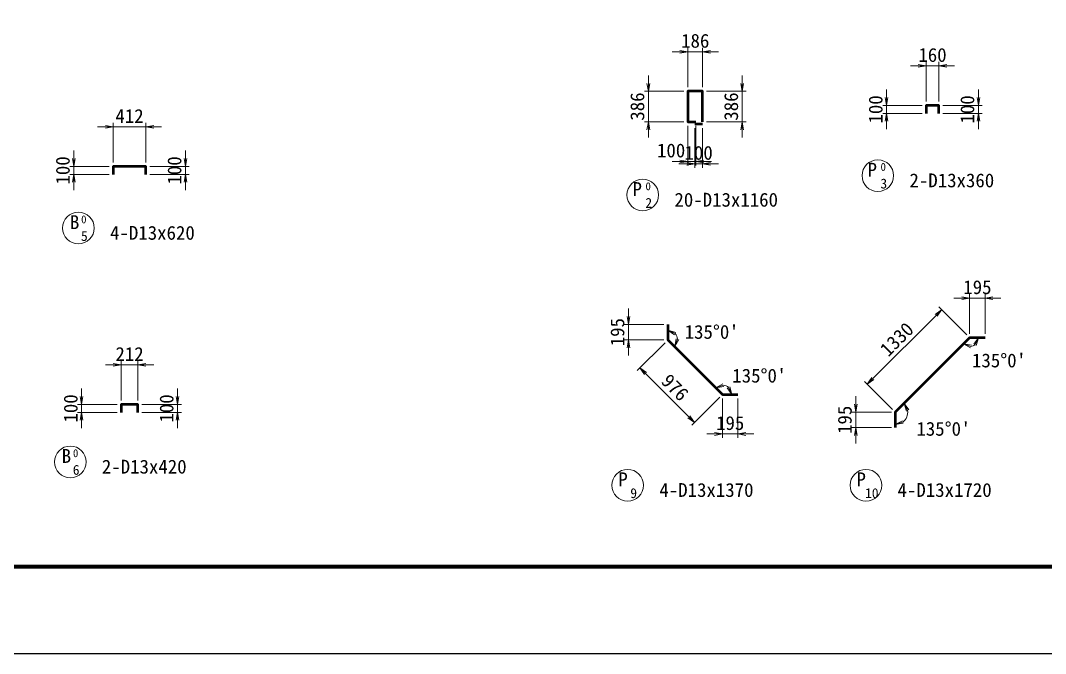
# Model space of a CAD drawing. Header units: millimetres. Extents: x 169470 to 758170, y -17820 to 11880.
# Drawn here: x 564885 to 577846, y -17820 to -9821 of the extents above; entities that cross this region are included whole.
import ezdxf
from ezdxf.enums import TextEntityAlignment as Align

# ---------------------------------------------------------------- set-up
doc = ezdxf.new("R2010")
doc.units = ezdxf.units.MM
doc.header["$LTSCALE"] = 50
doc.header["$PDSIZE"] = 300
doc.layers.get('Defpoints').update_dxf_attribs({"color": 151})
for name, color, linetype, lineweight in [('D-STR-DIM', 7, 'Continuous', 13), ('D-STR-STR1', 2, 'Continuous', 50), ('D-STR-TXT', 7, 'Continuous', 13), ('D-TTL', 2, 'Continuous', 140)]:
    doc.layers.add(name, color=color, linetype=linetype, lineweight=lineweight)
doc.styles.add('YOKO_GOTHIC', font='MS Gothic.ttf')
doc.dimstyles.new('S50', dxfattribs={"dimscale": 50, "dimtxt": 3.5, "dimasz": 2, "dimexe": 1, "dimexo": 1, "dimgap": 1, "dimtad": 1, "dimdec": 0, "dimzin": 1, "dimdsep": 46, "dimtxsty": 'YOKO_GOTHIC', "dimblk": 'OPEN', "dimcen": 0, "dimclrd": 256, "dimclre": 256, "dimclrt": 256, "dimaunit": 1, "dimadec": 3, "dimazin": 0, "dimtfac": 1, "dimtdec": 0, "dimtix": 1, "dimtmove": 2, "dimatfit": 3, "dimldrblk": 'OPEN', "dimfxl": 1, "dimlwd": -1, "dimlwe": -1, "dimarcsym": 2})

# ---------------------------------------------------------------- blocks, each defined once
blk = doc.blocks.new('_Open')
at = {"color": 0, "linetype": 'ByBlock', "lineweight": -2}
for p, q in [((-1, 0.17), (0, 0)), ((-1, -0.17), (0, 0)), ((0, 0), (-1, 0))]:
    blk.add_line(p, q, dxfattribs=at)
blk = doc.blocks.new('*D4738')
at = {"layer": 'D-STR-DIM', "ltscale": 1500, "transparency": 16777216}
for p, q in [((566058, -11615), (566058, -11115)), ((566470, -11615), (566470, -11115)), ((565958, -11165), (565858, -11165)), ((566470, -11165), (566058, -11165)), ((566570, -11165), (566670, -11165))]:
    blk.add_line(p, q, dxfattribs=at)
at = {"layer": 'Defpoints', "color": 0, "ltscale": 1500, "transparency": 16777216}
for p in [(566058, -11165), (566058, -11665), (566470, -11665)]:
    blk.add_point(p, dxfattribs=at)
at = {"layer": 'D-STR-DIM', "ltscale": 1500, "transparency": 16777216, "xscale": 100, "yscale": 100, "zscale": 100}
blk.add_blockref('_Open', (566058, -11165), dxfattribs=at)
at = {"layer": 'D-STR-DIM', "ltscale": 1500, "transparency": 16777216, "xscale": 100, "yscale": 100, "zscale": 100, "rotation": 180}
blk.add_blockref('_Open', (566470, -11165), dxfattribs=at)
at = {"layer": 'D-STR-DIM', "ltscale": 1500, "transparency": 16777216, "insert": (566264, -11027), "char_height": 175, "attachment_point": 5, "style": 'YOKO_GOTHIC'}
blk.add_mtext('412', dxfattribs=at)
blk = doc.blocks.new('*D4739')
at = {"layer": 'D-STR-DIM', "ltscale": 1500, "transparency": 16777216}
for p, q in [((565558, -11565), (565558, -11465)), ((566008, -11665), (565508, -11665)), ((565558, -11765), (565558, -11665)), ((566008, -11765), (565508, -11765)), ((565558, -11865), (565558, -11965))]:
    blk.add_line(p, q, dxfattribs=at)
at = {"layer": 'Defpoints', "color": 0, "ltscale": 1500, "transparency": 16777216}
for p in [(565558, -11665), (566058, -11665), (566058, -11765)]:
    blk.add_point(p, dxfattribs=at)
at = {"layer": 'D-STR-DIM', "ltscale": 1500, "transparency": 16777216, "xscale": 100, "yscale": 100, "zscale": 100}
for p, rotation in [((565558, -11665), 270), ((565558, -11765), 90)]:
    blk.add_blockref('_Open', p, dxfattribs=dict(at, rotation=rotation))
at = {"layer": 'D-STR-DIM', "ltscale": 1500, "transparency": 16777216, "insert": (565421, -11715), "char_height": 175, "attachment_point": 5, "rotation": 90, "style": 'YOKO_GOTHIC'}
blk.add_mtext('100', dxfattribs=at)
blk = doc.blocks.new('*D4740')
at = {"layer": 'D-STR-DIM', "ltscale": 1500, "transparency": 16777216}
for p, q in [((566970, -11565), (566970, -11465)), ((566520, -11665), (567020, -11665)), ((566970, -11765), (566970, -11665)), ((566520, -11765), (567020, -11765)), ((566970, -11865), (566970, -11965))]:
    blk.add_line(p, q, dxfattribs=at)
at = {"layer": 'Defpoints', "color": 0, "ltscale": 1500, "transparency": 16777216}
for p in [(566470, -11665), (566970, -11665), (566470, -11765)]:
    blk.add_point(p, dxfattribs=at)
at = {"layer": 'D-STR-DIM', "ltscale": 1500, "transparency": 16777216, "xscale": 100, "yscale": 100, "zscale": 100}
for p, rotation in [((566970, -11665), 270), ((566970, -11765), 90)]:
    blk.add_blockref('_Open', p, dxfattribs=dict(at, rotation=rotation))
at = {"layer": 'D-STR-DIM', "ltscale": 1500, "transparency": 16777216, "insert": (566833, -11715), "char_height": 175, "attachment_point": 5, "rotation": 90, "style": 'YOKO_GOTHIC'}
blk.add_mtext('100', dxfattribs=at)
blk = doc.blocks.new('*D4741')
at = {"layer": 'D-STR-DIM', "ltscale": 1500, "transparency": 16777216}
for p, q in [((566158, -14623), (566158, -14123)), ((566370, -14623), (566370, -14123)), ((566058, -14173), (565958, -14173)), ((566158, -14173), (566370, -14173)), ((566470, -14173), (566570, -14173))]:
    blk.add_line(p, q, dxfattribs=at)
at = {"layer": 'Defpoints', "color": 0, "ltscale": 1500, "transparency": 16777216}
for p in [(566370, -14173), (566158, -14673), (566370, -14673)]:
    blk.add_point(p, dxfattribs=at)
at = {"layer": 'D-STR-DIM', "ltscale": 1500, "transparency": 16777216, "xscale": 100, "yscale": 100, "zscale": 100}
blk.add_blockref('_Open', (566158, -14173), dxfattribs=at)
at = {"layer": 'D-STR-DIM', "ltscale": 1500, "transparency": 16777216, "xscale": 100, "yscale": 100, "zscale": 100, "rotation": 180}
blk.add_blockref('_Open', (566370, -14173), dxfattribs=at)
at = {"layer": 'D-STR-DIM', "ltscale": 1500, "transparency": 16777216, "insert": (566264, -14035), "char_height": 175, "attachment_point": 5, "style": 'YOKO_GOTHIC'}
blk.add_mtext('212', dxfattribs=at)
blk = doc.blocks.new('*D4742')
at = {"layer": 'D-STR-DIM', "ltscale": 1500, "transparency": 16777216}
for p, q in [((565658, -14573), (565658, -14473)), ((566108, -14673), (565608, -14673)), ((566108, -14773), (565608, -14773)), ((565658, -14773), (565658, -14673)), ((565658, -14873), (565658, -14973))]:
    blk.add_line(p, q, dxfattribs=at)
at = {"layer": 'Defpoints', "color": 0, "ltscale": 1500, "transparency": 16777216}
for p in [(565658, -14673), (566158, -14673), (566158, -14773)]:
    blk.add_point(p, dxfattribs=at)
at = {"layer": 'D-STR-DIM', "ltscale": 1500, "transparency": 16777216, "xscale": 100, "yscale": 100, "zscale": 100}
for p, rotation in [((565658, -14673), 270), ((565658, -14773), 90)]:
    blk.add_blockref('_Open', p, dxfattribs=dict(at, rotation=rotation))
at = {"layer": 'D-STR-DIM', "ltscale": 1500, "transparency": 16777216, "insert": (565521, -14723), "char_height": 175, "attachment_point": 5, "rotation": 90, "style": 'YOKO_GOTHIC'}
blk.add_mtext('100', dxfattribs=at)
blk = doc.blocks.new('*D4662')
at = {"layer": 'D-STR-DIM', "ltscale": 1500, "transparency": 16777216}
for p, q in [((566870, -14573), (566870, -14473)), ((566420, -14673), (566920, -14673)), ((566420, -14773), (566920, -14773)), ((566870, -14773), (566870, -14673)), ((566870, -14873), (566870, -14973))]:
    blk.add_line(p, q, dxfattribs=at)
at = {"layer": 'Defpoints', "color": 0, "ltscale": 1500, "transparency": 16777216}
for p in [(566370, -14673), (566370, -14773), (566870, -14673)]:
    blk.add_point(p, dxfattribs=at)
at = {"layer": 'D-STR-DIM', "ltscale": 1500, "transparency": 16777216, "xscale": 100, "yscale": 100, "zscale": 100}
for p, rotation in [((566870, -14673), 270), ((566870, -14773), 90)]:
    blk.add_blockref('_Open', p, dxfattribs=dict(at, rotation=rotation))
at = {"layer": 'D-STR-DIM', "ltscale": 1500, "transparency": 16777216, "insert": (566733, -14723), "char_height": 175, "attachment_point": 5, "rotation": 90, "style": 'YOKO_GOTHIC'}
blk.add_mtext('100', dxfattribs=at)
blk = doc.blocks.new('*D4623')
at = {"layer": 'D-STR-DIM', "ltscale": 1500, "transparency": 16777216}
for p, q in [((572572, -13561), (572572, -13461)), ((573022, -13661), (572522, -13661)), ((572572, -13661), (572572, -13856)), ((573022, -13856), (572522, -13856)), ((572572, -13956), (572572, -14056))]:
    blk.add_line(p, q, dxfattribs=at)
at = {"layer": 'Defpoints', "color": 0, "ltscale": 1500, "transparency": 16777216}
for p in [(573072, -13661), (572572, -13856), (573072, -13856)]:
    blk.add_point(p, dxfattribs=at)
at = {"layer": 'D-STR-DIM', "ltscale": 1500, "transparency": 16777216, "xscale": 100, "yscale": 100, "zscale": 100}
for p, rotation in [((572572, -13661), 270), ((572572, -13856), 90)]:
    blk.add_blockref('_Open', p, dxfattribs=dict(at, rotation=rotation))
at = {"layer": 'D-STR-DIM', "ltscale": 1500, "transparency": 16777216, "insert": (572434, -13759), "char_height": 175, "attachment_point": 5, "rotation": 90, "style": 'YOKO_GOTHIC'}
blk.add_mtext('195', dxfattribs=at)
blk = doc.blocks.new('*D4624')
at = {"layer": 'D-STR-DIM', "ltscale": 1500, "transparency": 16777216}
for p, q in [((573762, -14596), (573762, -15096)), ((573957, -14596), (573957, -15096)), ((573662, -15046), (573562, -15046)), ((573957, -15046), (573762, -15046)), ((574057, -15046), (574157, -15046))]:
    blk.add_line(p, q, dxfattribs=at)
at = {"layer": 'Defpoints', "color": 0, "ltscale": 1500, "transparency": 16777216}
for p in [(573762, -14546), (573957, -14546), (573762, -15046)]:
    blk.add_point(p, dxfattribs=at)
at = {"layer": 'D-STR-DIM', "ltscale": 1500, "transparency": 16777216, "xscale": 100, "yscale": 100, "zscale": 100}
blk.add_blockref('_Open', (573762, -15046), dxfattribs=at)
at = {"layer": 'D-STR-DIM', "ltscale": 1500, "transparency": 16777216, "xscale": 100, "yscale": 100, "zscale": 100, "rotation": 180}
blk.add_blockref('_Open', (573957, -15046), dxfattribs=at)
at = {"layer": 'D-STR-DIM', "ltscale": 1500, "transparency": 16777216, "insert": (573859, -14909), "char_height": 175, "attachment_point": 5, "style": 'YOKO_GOTHIC'}
blk.add_mtext('195', dxfattribs=at)
blk = doc.blocks.new('*D4625')
at = {"layer": 'D-STR-DIM', "ltscale": 1500, "transparency": 16777216}
for p, q in [((573037, -13892), (572683, -14245)), ((572789, -14280), (573338, -14829)), ((573727, -14582), (573373, -14935))]:
    blk.add_line(p, q, dxfattribs=at)
at = {"layer": 'Defpoints', "color": 0, "ltscale": 1500, "transparency": 16777216}
for p in [(573072, -13856), (573762, -14546), (573408, -14900)]:
    blk.add_point(p, dxfattribs=at)
at = {"layer": 'D-STR-DIM', "ltscale": 1500, "transparency": 16777216, "xscale": 100, "yscale": 100, "zscale": 100}
for p, rotation in [((572718, -14210), 134.9999999999952), ((573408, -14900), 314.9999999999952)]:
    blk.add_blockref('_Open', p, dxfattribs=dict(at, rotation=rotation))
at = {"layer": 'D-STR-DIM', "ltscale": 1500, "transparency": 16777216, "insert": (573161, -14458), "char_height": 175, "attachment_point": 5, "rotation": 315, "style": 'YOKO_GOTHIC'}
blk.add_mtext('976', dxfattribs=at)
blk = doc.blocks.new('*D4626')
at = {"layer": 'D-STR-DIM', "ltscale": 1500, "transparency": 16777216}
blk.add_arc((573072, -13856), 121, 4.0092, 40.9908, dxfattribs=at)
at = {"layer": 'Defpoints', "color": 0, "ltscale": 1500, "transparency": 16777216}
for p in [(573072, -13661), (573072, -13856), (573072, -13856), (573157, -13771), (573762, -14546)]:
    blk.add_point(p, dxfattribs=at)
at = {"layer": 'D-STR-DIM', "ltscale": 1500, "transparency": 16777216, "xscale": 100, "yscale": 100, "zscale": 100}
for p, rotation in [((573072, -13736), 155.4954176461988), ((573157, -13941), 249.5045823537759)]:
    blk.add_blockref('_Open', p, dxfattribs=dict(at, rotation=rotation))
at = {"layer": 'D-STR-DIM', "ltscale": 1500, "transparency": 16777216, "insert": (573625, -13757), "char_height": 175, "attachment_point": 5, "style": 'YOKO_GOTHIC'}
blk.add_mtext("135°0'", dxfattribs=at)
blk = doc.blocks.new('*D4627')
at = {"layer": 'D-STR-DIM', "ltscale": 1500, "transparency": 16777216}
blk.add_arc((573762, -14546), 118, 50.2697, 84.7303, dxfattribs=at)
at = {"layer": 'Defpoints', "color": 0, "ltscale": 1500, "transparency": 16777216}
for p in [(573072, -13856), (573762, -14428), (573762, -14546), (573762, -14546), (573957, -14546)]:
    blk.add_point(p, dxfattribs=at)
at = {"layer": 'D-STR-DIM', "ltscale": 1500, "transparency": 16777216, "xscale": 100, "yscale": 100, "zscale": 100}
for p, rotation in [((573679, -14463), 199.8651407569352), ((573880, -14546), 295.1348592430526)]:
    blk.add_blockref('_Open', p, dxfattribs=dict(at, rotation=rotation))
at = {"layer": 'D-STR-DIM', "ltscale": 1500, "transparency": 16777216, "insert": (574227, -14310), "char_height": 175, "attachment_point": 5, "style": 'YOKO_GOTHIC'}
blk.add_mtext("135°0'", dxfattribs=at)
blk = doc.blocks.new('*D4628')
at = {"layer": 'D-STR-DIM', "ltscale": 1500, "transparency": 16777216}
for p, q in [((576787, -13330), (576687, -13330)), ((576887, -13780), (576887, -13280)), ((577082, -13330), (576887, -13330)), ((577082, -13780), (577082, -13280)), ((577182, -13330), (577282, -13330))]:
    blk.add_line(p, q, dxfattribs=at)
at = {"layer": 'Defpoints', "color": 0, "ltscale": 1500, "transparency": 16777216}
for p in [(576887, -13330), (576887, -13830), (577082, -13830)]:
    blk.add_point(p, dxfattribs=at)
at = {"layer": 'D-STR-DIM', "ltscale": 1500, "transparency": 16777216, "xscale": 100, "yscale": 100, "zscale": 100}
blk.add_blockref('_Open', (576887, -13330), dxfattribs=at)
at = {"layer": 'D-STR-DIM', "ltscale": 1500, "transparency": 16777216, "xscale": 100, "yscale": 100, "zscale": 100, "rotation": 180}
blk.add_blockref('_Open', (577082, -13330), dxfattribs=at)
at = {"layer": 'D-STR-DIM', "ltscale": 1500, "transparency": 16777216, "insert": (576985, -13192), "char_height": 175, "attachment_point": 5, "style": 'YOKO_GOTHIC'}
blk.add_mtext('195', dxfattribs=at)
blk = doc.blocks.new('*D4629')
at = {"layer": 'D-STR-DIM', "ltscale": 1500, "transparency": 16777216}
for p, q in [((575447, -14670), (575447, -14570)), ((575897, -14770), (575397, -14770)), ((575447, -14965), (575447, -14770)), ((575897, -14965), (575397, -14965)), ((575447, -15065), (575447, -15165))]:
    blk.add_line(p, q, dxfattribs=at)
at = {"layer": 'Defpoints', "color": 0, "ltscale": 1500, "transparency": 16777216}
for p in [(575447, -14770), (575947, -14770), (575947, -14965)]:
    blk.add_point(p, dxfattribs=at)
at = {"layer": 'D-STR-DIM', "ltscale": 1500, "transparency": 16777216, "xscale": 100, "yscale": 100, "zscale": 100}
for p, rotation in [((575447, -14770), 270), ((575447, -14965), 90)]:
    blk.add_blockref('_Open', p, dxfattribs=dict(at, rotation=rotation))
at = {"layer": 'D-STR-DIM', "ltscale": 1500, "transparency": 16777216, "insert": (575309, -14867), "char_height": 175, "attachment_point": 5, "rotation": 90, "style": 'YOKO_GOTHIC'}
blk.add_mtext('195', dxfattribs=at)
blk = doc.blocks.new('*D4630')
at = {"layer": 'D-STR-DIM', "ltscale": 1500, "transparency": 16777216}
for p, q in [((576852, -13794), (576498, -13441)), ((576463, -13547), (575664, -14346)), ((575911, -14735), (575558, -14381))]:
    blk.add_line(p, q, dxfattribs=at)
at = {"layer": 'Defpoints', "color": 0, "ltscale": 1500, "transparency": 16777216}
for p in [(576887, -13830), (575593, -14416), (575947, -14770)]:
    blk.add_point(p, dxfattribs=at)
at = {"layer": 'D-STR-DIM', "ltscale": 1500, "transparency": 16777216, "xscale": 100, "yscale": 100, "zscale": 100}
for p, rotation in [((576533, -13476), 44.99999999999824), ((575593, -14416), 224.9999999999982)]:
    blk.add_blockref('_Open', p, dxfattribs=dict(at, rotation=rotation))
at = {"layer": 'D-STR-DIM', "ltscale": 1500, "transparency": 16777216, "insert": (575966, -13849), "char_height": 175, "attachment_point": 5, "rotation": 45, "style": 'YOKO_GOTHIC'}
blk.add_mtext('1330', dxfattribs=at)
blk = doc.blocks.new('*D4631')
at = {"layer": 'D-STR-DIM', "ltscale": 1500, "transparency": 16777216}
blk.add_arc((576887, -13830), 111, 278.3511, 306.6489, dxfattribs=at)
at = {"layer": 'Defpoints', "color": 0, "ltscale": 1500, "transparency": 16777216}
for p in [(576887, -13830), (576887, -13830), (577082, -13830), (576887, -13941), (575947, -14770)]:
    blk.add_point(p, dxfattribs=at)
at = {"layer": 'D-STR-DIM', "ltscale": 1500, "transparency": 16777216, "xscale": 100, "yscale": 100, "zscale": 100}
for p, rotation in [((576998, -13830), 63.32447488883791), ((576808, -13908), 161.6755251111672)]:
    blk.add_blockref('_Open', p, dxfattribs=dict(at, rotation=rotation))
at = {"layer": 'D-STR-DIM', "ltscale": 1500, "transparency": 16777216, "insert": (577258, -14118), "char_height": 175, "attachment_point": 5, "style": 'YOKO_GOTHIC'}
blk.add_mtext("135°0'", dxfattribs=at)
blk = doc.blocks.new('*D4632')
at = {"layer": 'D-STR-DIM', "ltscale": 1500, "transparency": 16777216}
blk.add_arc((575947, -14770), 157, 307.2055, 7.7945, dxfattribs=at)
at = {"layer": 'Defpoints', "color": 0, "ltscale": 1500, "transparency": 16777216}
for p in [(576887, -13830), (575947, -14770), (575947, -14770), (576058, -14881), (575947, -14965)]:
    blk.add_point(p, dxfattribs=at)
at = {"layer": 'D-STR-DIM', "ltscale": 1500, "transparency": 16777216, "xscale": 100, "yscale": 100, "zscale": 100}
for p, rotation in [((576058, -14659), 116.3972393751509), ((575947, -14927), 198.6027606248434)]:
    blk.add_blockref('_Open', p, dxfattribs=dict(at, rotation=rotation))
at = {"layer": 'D-STR-DIM', "ltscale": 1500, "transparency": 16777216, "insert": (576555, -14982), "char_height": 175, "attachment_point": 5, "style": 'YOKO_GOTHIC'}
blk.add_mtext("135°0'", dxfattribs=at)
blk = doc.blocks.new('*D4378')
at = {"layer": 'D-STR-DIM', "transparency": 16777216}
for p, q in [((573224, -10215), (573124, -10215)), ((573324, -10665), (573324, -10165)), ((573324, -10215), (573510, -10215)), ((573510, -10665), (573510, -10165)), ((573610, -10215), (573710, -10215))]:
    blk.add_line(p, q, dxfattribs=at)
at = {"layer": 'Defpoints', "color": 0, "transparency": 16777216}
for p in [(573510, -10215), (573324, -10715), (573510, -10715)]:
    blk.add_point(p, dxfattribs=at)
at = {"layer": 'D-STR-DIM', "transparency": 16777216, "xscale": 100, "yscale": 100, "zscale": 100}
blk.add_blockref('_Open', (573324, -10215), dxfattribs=at)
at = {"layer": 'D-STR-DIM', "transparency": 16777216, "xscale": 100, "yscale": 100, "zscale": 100, "rotation": 180}
blk.add_blockref('_Open', (573510, -10215), dxfattribs=at)
at = {"layer": 'D-STR-DIM', "transparency": 16777216, "insert": (573417, -10078), "char_height": 175, "attachment_point": 5, "style": 'YOKO_GOTHIC'}
blk.add_mtext('186', dxfattribs=at)
blk = doc.blocks.new('*D4379')
at = {"layer": 'D-STR-DIM', "transparency": 16777216}
for p, q in [((572824, -10615), (572824, -10515)), ((573274, -10715), (572774, -10715)), ((572824, -10715), (572824, -11101)), ((573274, -11101), (572774, -11101)), ((572824, -11201), (572824, -11301))]:
    blk.add_line(p, q, dxfattribs=at)
at = {"layer": 'Defpoints', "color": 0, "transparency": 16777216}
for p in [(573324, -10715), (572824, -11101), (573324, -11101)]:
    blk.add_point(p, dxfattribs=at)
at = {"layer": 'D-STR-DIM', "transparency": 16777216, "xscale": 100, "yscale": 100, "zscale": 100}
for p, rotation in [((572824, -10715), 270), ((572824, -11101), 90)]:
    blk.add_blockref('_Open', p, dxfattribs=dict(at, rotation=rotation))
at = {"layer": 'D-STR-DIM', "transparency": 16777216, "insert": (572686, -10908), "char_height": 175, "attachment_point": 5, "rotation": 90, "style": 'YOKO_GOTHIC'}
blk.add_mtext('386', dxfattribs=at)
blk = doc.blocks.new('*D4380')
at = {"layer": 'D-STR-DIM', "transparency": 16777216}
for p, q in [((574010, -10615), (574010, -10515)), ((573560, -10715), (574060, -10715)), ((574010, -10715), (574010, -11101)), ((573560, -11101), (574060, -11101)), ((574010, -11201), (574010, -11301))]:
    blk.add_line(p, q, dxfattribs=at)
at = {"layer": 'Defpoints', "color": 0, "transparency": 16777216}
for p in [(573510, -10715), (573510, -11101), (574010, -11101)]:
    blk.add_point(p, dxfattribs=at)
at = {"layer": 'D-STR-DIM', "transparency": 16777216, "xscale": 100, "yscale": 100, "zscale": 100}
for p, rotation in [((574010, -10715), 270), ((574010, -11101), 90)]:
    blk.add_blockref('_Open', p, dxfattribs=dict(at, rotation=rotation))
at = {"layer": 'D-STR-DIM', "transparency": 16777216, "insert": (573872, -10908), "char_height": 175, "attachment_point": 5, "rotation": 90, "style": 'YOKO_GOTHIC'}
blk.add_mtext('386', dxfattribs=at)
blk = doc.blocks.new('*D4381')
at = {"layer": 'D-STR-DIM', "transparency": 16777216}
for p, q in [((573324, -11151), (573324, -11651)), ((573424, -11151), (573424, -11651)), ((573224, -11601), (573124, -11601)), ((573324, -11601), (573424, -11601)), ((573524, -11601), (573624, -11601))]:
    blk.add_line(p, q, dxfattribs=at)
at = {"layer": 'Defpoints', "color": 0, "transparency": 16777216}
for p in [(573324, -11101), (573424, -11101), (573424, -11601)]:
    blk.add_point(p, dxfattribs=at)
at = {"layer": 'D-STR-DIM', "transparency": 16777216, "xscale": 100, "yscale": 100, "zscale": 100}
blk.add_blockref('_Open', (573324, -11601), dxfattribs=at)
at = {"layer": 'D-STR-DIM', "transparency": 16777216, "xscale": 100, "yscale": 100, "zscale": 100, "rotation": 180}
blk.add_blockref('_Open', (573424, -11601), dxfattribs=at)
at = {"layer": 'D-STR-DIM', "transparency": 16777216, "insert": (573112, -11464), "char_height": 175, "attachment_point": 5, "style": 'YOKO_GOTHIC'}
blk.add_mtext('100', dxfattribs=at)
blk = doc.blocks.new('*D4382')
at = {"layer": 'D-STR-DIM', "transparency": 16777216}
for p, q in [((573410, -11181), (573410, -11681)), ((573510, -11181), (573510, -11681)), ((573310, -11631), (573210, -11631)), ((573510, -11631), (573410, -11631)), ((573610, -11631), (573710, -11631))]:
    blk.add_line(p, q, dxfattribs=at)
at = {"layer": 'Defpoints', "color": 0, "transparency": 16777216}
for p in [(573410, -11131), (573510, -11131), (573410, -11631)]:
    blk.add_point(p, dxfattribs=at)
at = {"layer": 'D-STR-DIM', "transparency": 16777216, "xscale": 100, "yscale": 100, "zscale": 100}
blk.add_blockref('_Open', (573410, -11631), dxfattribs=at)
at = {"layer": 'D-STR-DIM', "transparency": 16777216, "xscale": 100, "yscale": 100, "zscale": 100, "rotation": 180}
blk.add_blockref('_Open', (573510, -11631), dxfattribs=at)
at = {"layer": 'D-STR-DIM', "transparency": 16777216, "insert": (573460, -11494), "char_height": 175, "attachment_point": 5, "style": 'YOKO_GOTHIC'}
blk.add_mtext('100', dxfattribs=at)
blk = doc.blocks.new('*D4375')
at = {"layer": 'D-STR-DIM', "transparency": 16777216}
for p, q in [((576337, -10844), (576337, -10344)), ((576497, -10844), (576497, -10344)), ((576237, -10394), (576137, -10394)), ((576497, -10394), (576337, -10394)), ((576597, -10394), (576697, -10394))]:
    blk.add_line(p, q, dxfattribs=at)
at = {"layer": 'Defpoints', "color": 0, "transparency": 16777216}
for p in [(576337, -10394), (576337, -10894), (576497, -10894)]:
    blk.add_point(p, dxfattribs=at)
at = {"layer": 'D-STR-DIM', "transparency": 16777216, "xscale": 100, "yscale": 100, "zscale": 100}
blk.add_blockref('_Open', (576337, -10394), dxfattribs=at)
at = {"layer": 'D-STR-DIM', "transparency": 16777216, "xscale": 100, "yscale": 100, "zscale": 100, "rotation": 180}
blk.add_blockref('_Open', (576497, -10394), dxfattribs=at)
at = {"layer": 'D-STR-DIM', "transparency": 16777216, "insert": (576417, -10257), "char_height": 175, "attachment_point": 5, "style": 'YOKO_GOTHIC'}
blk.add_mtext('160', dxfattribs=at)
blk = doc.blocks.new('*D4376')
at = {"layer": 'D-STR-DIM', "transparency": 16777216}
for p, q in [((575837, -10794), (575837, -10694)), ((576287, -10894), (575787, -10894)), ((576287, -10994), (575787, -10994)), ((575837, -10994), (575837, -10894)), ((575837, -11094), (575837, -11194))]:
    blk.add_line(p, q, dxfattribs=at)
at = {"layer": 'Defpoints', "color": 0, "transparency": 16777216}
for p in [(575837, -10894), (576337, -10894), (576337, -10994)]:
    blk.add_point(p, dxfattribs=at)
at = {"layer": 'D-STR-DIM', "transparency": 16777216, "xscale": 100, "yscale": 100, "zscale": 100}
for p, rotation in [((575837, -10894), 270), ((575837, -10994), 90)]:
    blk.add_blockref('_Open', p, dxfattribs=dict(at, rotation=rotation))
at = {"layer": 'D-STR-DIM', "transparency": 16777216, "insert": (575699, -10944), "char_height": 175, "attachment_point": 5, "rotation": 90, "style": 'YOKO_GOTHIC'}
blk.add_mtext('100', dxfattribs=at)
blk = doc.blocks.new('*D4377')
at = {"layer": 'D-STR-DIM', "transparency": 16777216}
for p, q in [((576997, -10794), (576997, -10694)), ((576547, -10894), (577047, -10894)), ((576547, -10994), (577047, -10994)), ((576997, -10994), (576997, -10894)), ((576997, -11094), (576997, -11194))]:
    blk.add_line(p, q, dxfattribs=at)
at = {"layer": 'Defpoints', "color": 0, "transparency": 16777216}
for p in [(576497, -10894), (576497, -10994), (576997, -10894)]:
    blk.add_point(p, dxfattribs=at)
at = {"layer": 'D-STR-DIM', "transparency": 16777216, "xscale": 100, "yscale": 100, "zscale": 100}
for p, rotation in [((576997, -10894), 270), ((576997, -10994), 90)]:
    blk.add_blockref('_Open', p, dxfattribs=dict(at, rotation=rotation))
at = {"layer": 'D-STR-DIM', "transparency": 16777216, "insert": (576859, -10944), "char_height": 175, "attachment_point": 5, "rotation": 90, "style": 'YOKO_GOTHIC'}
blk.add_mtext('100', dxfattribs=at)

msp = doc.modelspace()

# ---------------------------------------------------------------- linework, layer by layer
at = {"layer": 'D-STR-STR1'}
msp.add_line((573509.87, -11131.15), (573409.87, -11131.15), dxfattribs=at)
for points in [[(573509.87, -11101.15), (573509.87, -10715.15), (573323.87, -10715.15), (573323.87, -11101.15), (573423.87, -11101.15)], [(576496.87, -10994.14), (576496.87, -10894.14), (576336.87, -10894.14), (576336.87, -10994.14)], [(566470.02, -11764.52), (566470.02, -11664.52), (566058.02, -11664.52), (566058.02, -11764.52)], [(573071.87, -13661.2), (573071.87, -13856.2), (573761.87, -14546.2), (573956.87, -14546.2)], [(577082.02, -13829.6), (576887.02, -13829.6), (575946.73, -14769.89), (575946.73, -14964.89)], [(566370.02, -14772.78), (566370.02, -14672.78), (566158.02, -14672.78), (566158.02, -14772.78)]]:
    msp.add_lwpolyline(points, dxfattribs=at)
at = {"layer": 'D-STR-TXT'}
for centre in [(575725.92, -11780.77), (572753.87, -12025.62), (565617.76, -12443.64), (565514.18, -15398.68), (572563.52, -15693.64), (575575.05, -15693.64)]:
    msp.add_circle(centre, 200, dxfattribs=at)
at = {"layer": 'D-TTL'}
msp.add_lwpolyline([(548944.53, 10780), (548944.53, -16720), (588944.53, -16720), (588944.53, 10780)], close=True, dxfattribs=at)
at = {"layer": 'Defpoints', "color": 1}
msp.add_lwpolyline([(547919.53, 11880), (547919.53, -17820), (589969.53, -17820), (589969.53, 11880)], close=True, dxfattribs=at)

# ---------------------------------------------------------------- texts
at = {"layer": 'D-STR-TXT', "style": 'YOKO_GOTHIC'}
for s, height, p in [('P', 175, (575655.86, -11705.77)), ('P', 175, (572683.81, -11950.62)), ('3', 125, (575800.92, -11880.77)), ('2', 125, (572828.87, -12125.62)), ('B', 175, (565569.83, -12368.63)), ('5', 125, (565692.76, -12543.64)), ('B', 175, (565465.49, -15323.66)), ('6', 125, (565589.18, -15498.68)), ('P ', 175, (572563.52, -15618.64)), ('P ', 175, (575575.05, -15618.64)), ('9', 125, (572638.52, -15793.64)), ('10', 125, (575650.05, -15793.64))]:
    msp.add_text(s, height=height, dxfattribs=at).set_placement(p, align=Align.MIDDLE_CENTER)
for p in [(575794.04, -11720.58), (572821.99, -11965.44), (565685.88, -12383.45), (565582.3, -15338.49)]:
    msp.add_text('0', height=100, dxfattribs=at).set_placement(p, align=Align.CENTER)
for s, p in [('2-D13x360', (576125.92, -11980.77)), ('20-D13x1160', (573153.87, -12225.62)), ('4-D13x620', (566017.76, -12643.64)), ('2-D13x420', (565914.18, -15598.68)), ('4-D13x1370', (572963.52, -15893.64)), ('4-D13x1720', (575975.05, -15893.64))]:
    msp.add_text(s, height=175, dxfattribs=at).set_placement(p, align=Align.BOTTOM_LEFT)

# ---------------------------------------------------------------- dimensions: what is measured, and where the dimension line sits
at = {"layer": 'D-STR-DIM'}
for base, p1, p2, picture, middle in [((573509.87, -10215.15), (573323.87, -10715.15), (573509.87, -10715.15), '*D4378', (573416.87, -10077.65)), ((576336.87, -10394.14), (576496.87, -10894.14), (576336.87, -10894.14), '*D4375', (576416.87, -10256.64)), ((573409.87, -11631.15), (573509.87, -11131.15), (573409.87, -11131.15), '*D4382', (573459.87, -11493.65))]:
    dim = msp.add_linear_dim(base=base, p1=p1, p2=p2, dimstyle='S50', dxfattribs=at)
    dim.commit()
    dim.dimension.update_dxf_attribs({"geometry": picture, "text_midpoint": middle})
for base, p1, p2, picture, middle in [((572823.87, -11101.15), (573323.87, -10715.15), (573323.87, -11101.15), '*D4379', (572686.37, -10908.15)), ((574009.87, -11101.15), (573509.87, -10715.15), (573509.87, -11101.15), '*D4380', (573872.37, -10908.15)), ((575836.87, -10894.14), (576336.87, -10994.14), (576336.87, -10894.14), '*D4376', (575699.37, -10944.14)), ((576996.87, -10894.14), (576496.87, -10994.14), (576496.87, -10894.14), '*D4377', (576859.37, -10944.14))]:
    dim = msp.add_linear_dim(base=base, p1=p1, p2=p2, angle=90, dimstyle='S50', dxfattribs=at)
    dim.commit()
    dim.dimension.update_dxf_attribs({"geometry": picture, "text_midpoint": middle})
at = {"layer": 'D-STR-DIM', "ltscale": 1500}
for base, p1, p2, picture, middle in [((566058.02, -11164.52), (566470.02, -11664.52), (566058.02, -11664.52), '*D4738', (566264.02, -11027.02)), ((576887.02, -13329.6), (577082.02, -13829.6), (576887.02, -13829.6), '*D4628', (576984.52, -13192.1)), ((566370.02, -14172.78), (566158.02, -14672.78), (566370.02, -14672.78), '*D4741', (566264.02, -14035.28)), ((573761.87, -15046.2), (573956.87, -14546.2), (573761.87, -14546.2), '*D4624', (573859.37, -14908.7))]:
    dim = msp.add_linear_dim(base=base, p1=p1, p2=p2, dimstyle='S50', dxfattribs=at)
    dim.commit()
    dim.dimension.update_dxf_attribs({"geometry": picture, "text_midpoint": middle})
at = {"layer": 'D-STR-DIM'}
dim = msp.add_linear_dim(base=(573423.87, -11601.15), p1=(573323.87, -11101.15), p2=(573423.87, -11101.15), dimstyle='S50', dxfattribs=at)
dim.commit()
dim.dimension.update_dxf_attribs({"geometry": '*D4381', "text_midpoint": (573112.16, -11463.65), "dimtype": 160})
at = {"layer": 'D-STR-DIM', "ltscale": 1500}
for base, p1, p2, picture, middle in [((565558.02, -11664.52), (566058.02, -11764.52), (566058.02, -11664.52), '*D4739', (565420.52, -11714.52)), ((566970.02, -11664.52), (566470.02, -11764.52), (566470.02, -11664.52), '*D4740', (566832.52, -11714.52)), ((572571.87, -13856.2), (573071.87, -13661.2), (573071.87, -13856.2), '*D4623', (572434.37, -13758.7)), ((565658.02, -14672.78), (566158.02, -14772.78), (566158.02, -14672.78), '*D4742', (565520.52, -14722.78)), ((566870.02, -14672.78), (566370.02, -14772.78), (566370.02, -14672.78), '*D4662', (566732.52, -14722.78)), ((575446.73, -14769.89), (575946.73, -14964.89), (575946.73, -14769.89), '*D4629', (575309.23, -14867.39))]:
    dim = msp.add_linear_dim(base=base, p1=p1, p2=p2, angle=90, dimstyle='S50', dxfattribs=at)
    dim.commit()
    dim.dimension.update_dxf_attribs({"geometry": picture, "text_midpoint": middle})
for p1, p2, picture, middle in [((576887.02, -13829.6), (575946.73, -14769.89), '*D4630', (575966.09, -13848.97)), ((573071.87, -13856.2), (573761.87, -14546.2), '*D4625', (573160.55, -14457.52))]:
    dim = msp.add_aligned_dim(p1=p1, p2=p2, distance=-500, dimstyle='S50', dxfattribs=at)
    dim.commit()
    dim.dimension.update_dxf_attribs({"geometry": picture, "text_midpoint": middle})
for base, line1, line2, picture, middle in [((573157.11, -13770.95), ((573071.87, -13856.2), (573761.87, -14546.2)), ((573071.87, -13661.2), (573071.87, -13856.2)), '*D4626', (573624.83, -13757.44)), ((573761.87, -14428.48), ((573761.87, -14546.2), (573956.87, -14546.2)), ((573071.87, -13856.2), (573761.87, -14546.2)), '*D4627', (574227.2, -14310.41)), ((576887.02, -13940.97), ((577082.02, -13829.6), (576887.02, -13829.6)), ((576887.02, -13829.6), (575946.73, -14769.89)), '*D4631', (577257.87, -14117.97)), ((576057.56, -14880.72), ((576887.02, -13829.6), (575946.73, -14769.89)), ((575946.73, -14769.89), (575946.73, -14964.89)), '*D4632', (576555.21, -14982.25))]:
    dim = msp.add_angular_dim_2l(base=base, line1=line1, line2=line2, dimstyle='S50', override={"dimadec": 1, "dimtmove": 1}, dxfattribs=at)
    dim.commit()
    dim.dimension.update_dxf_attribs({"geometry": picture, "text_midpoint": middle, "dimtype": 162})

doc.saveas('drawing.dxf')
